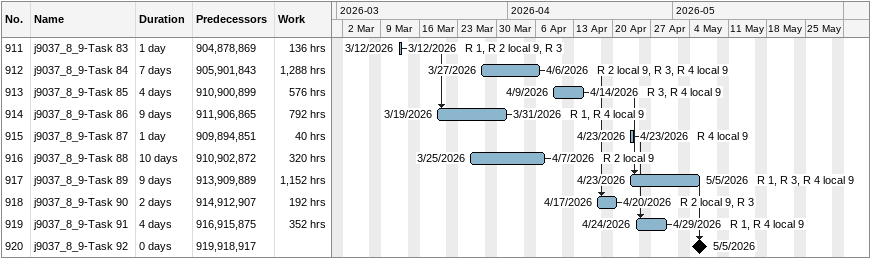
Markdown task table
| ID | Task | Duration | Start | Finish | Predecessors | Resources | Work (h) |
|---|---|---|---|---|---|---|---|
| 911 | j9037_8_9-Task 83 | 1d | 2026-03-12 | 2026-03-12 | 904, 878, 869 | R 1, R 2 local 9, R 3 | 136 |
| 912 | j9037_8_9-Task 84 | 7d | 2026-03-27 | 2026-04-06 | 905, 901, 843 | R 2 local 9, R 3, R 4 local 9 | 1288 |
| 913 | j9037_8_9-Task 85 | 4d | 2026-04-09 | 2026-04-14 | 910, 900, 899 | R 3, R 4 local 9 | 576 |
| 914 | j9037_8_9-Task 86 | 9d | 2026-03-19 | 2026-03-31 | 911, 906, 865 | R 1, R 4 local 9 | 792 |
| 915 | j9037_8_9-Task 87 | 1d | 2026-04-23 | 2026-04-23 | 909, 894, 851 | R 4 local 9 | 40 |
| 916 | j9037_8_9-Task 88 | 10d | 2026-03-25 | 2026-04-07 | 910, 902, 872 | R 2 local 9 | 320 |
| 917 | j9037_8_9-Task 89 | 9d | 2026-04-23 | 2026-05-05 | 913, 909, 889 | R 1, R 3, R 4 local 9 | 1152 |
| 918 | j9037_8_9-Task 90 | 2d | 2026-04-17 | 2026-04-20 | 914, 912, 907 | R 2 local 9, R 3 | 192 |
| 919 | j9037_8_9-Task 91 | 4d | 2026-04-24 | 2026-04-29 | 916, 915, 875 | R 1, R 4 local 9 | 352 |
| 920 | j9037_8_9-Task 92 | 0d | 2026-05-05 | 2026-05-05 | 919, 918, 917 |  |  |
